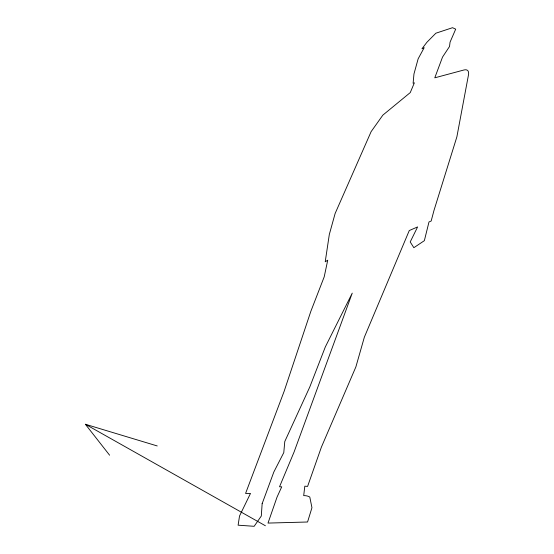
<?xml version="1.0" encoding="UTF-8"?>
<svg xmlns="http://www.w3.org/2000/svg" width="554" height="554" viewBox="0 0 554 554"><rect width="100%" height="100%" fill="white"/><g stroke="black" fill="none" stroke-linecap="round" stroke-linejoin="round"><path stroke-width="0.83" d="M109.616 455.208L85.371 424.26L157.232 445.949M85.371 424.26L265.414 525.767M262.146 503.669L261.301 516.023L254.154 526.3L238.109 525.192L239.529 516.009L250.491 493.427L245.581 493.427L284.126 391.339L310.829 311.362L324.208 276.834L327.733 260.193L325.226 261.786L329.311 234.487L335.128 213.491L371.125 131.637L382.842 115.142L410.265 92.58L414.371 82.816L413.111 83.287L413.963 73.973L418.152 58.793L424.198 47.665L421.947 48.787L426.899 42.27L435.866 33.212L452.535 27.7L455.693 29.154L450.056 42.166L449.516 46.501L442.528 57.076L434.779 77.823L463.857 70.012A16.433 6.378 -50 0 1 468.469 74.963L456.877 136.852L434.004 210.375L431.164 221.025L428.99 221.967L424.357 240.671L413.845 247.7L410.216 241.946L417.605 226.925L409.281 230.54L364.345 337.213L355.876 366.907L321.375 447.182L307.595 486.405L304.811 486.19L303.696 495.636A46.55 22.049 -63.8 0 1 309.797 497.042L311.95 507.699L307.56 522.006L268.004 523.08L277.048 497.07L281.737 486.814L279.514 486.786L294.084 451.974L352.24 293.135L325.323 346.922L309.811 386.927L284.777 441.531L283.786 452.604L273.821 472.022L262.146 503.669"/></g></svg>
